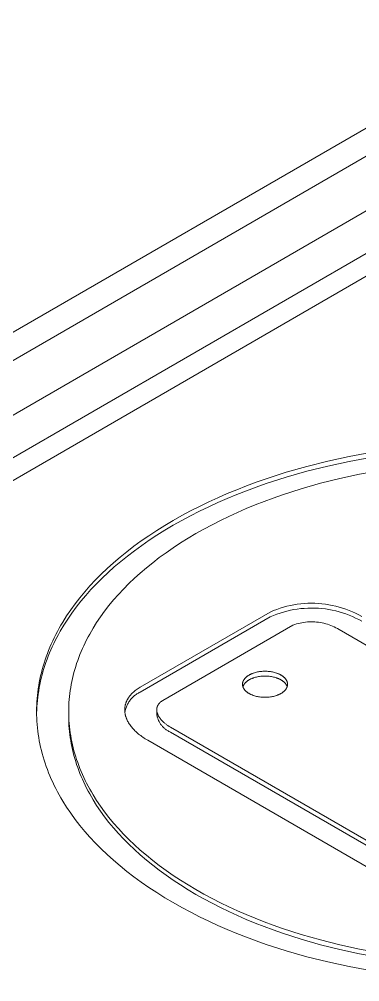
# Model space of a CAD drawing. Header units: inches. Extents: x -8 to 201, y -1 to 136.
# Drawn here: x 189.258 to 189.758, y 51.785 to 53.197 of the extents above; entities that cross this region are included whole.
import ezdxf

# ---------------------------------------------------------------- set-up
doc = ezdxf.new("R2010")
doc.units = ezdxf.units.IN
doc.layers.add('ZANO_R', color=7, linetype='Continuous', lineweight=0)

msp = doc.modelspace()

# ---------------------------------------------------------------- linework, layer by layer
at = {"layer": 'ZANO_R'}
for p, q in [((192.73195, 54.74915), (185.51628, 50.58318)), ((192.88329, 54.71482), (185.47286, 50.4364)), ((185.52682, 50.54772), (192.75739, 54.72229)), ((192.93725, 54.68366), (185.52682, 50.40525)), ((188.20852, 51.91998), (190.3669, 53.16613)), ((189.68065, 52.54114), (189.71141, 52.54884)), ((189.71141, 52.54884), (189.74265, 52.55564)), ((189.71141, 52.54176), (189.74265, 52.54856)), ((189.74265, 52.55564), (189.77433, 52.56152)), ((189.74265, 52.54856), (189.77433, 52.55445)), ((189.65045, 52.53253), (189.68065, 52.54114)), ((189.68065, 52.53406), (189.71141, 52.54176)), ((189.78776, 52.53543), (189.75826, 52.52994)), ((189.60633, 52.51793), (189.62087, 52.52302)), ((189.62087, 52.52302), (189.65045, 52.53253)), ((189.62087, 52.51595), (189.65045, 52.52546)), ((189.65045, 52.52546), (189.68065, 52.53406)), ((189.72916, 52.52361), (189.70052, 52.51644)), ((189.75826, 52.52994), (189.72916, 52.52361)), ((189.56379, 52.50128), (189.57778, 52.50706)), ((189.57778, 52.50706), (189.59196, 52.5126)), ((189.59196, 52.5126), (189.60633, 52.51793)), ((189.59196, 52.50553), (189.60633, 52.51085)), ((189.60633, 52.51085), (189.62087, 52.51595)), ((189.67239, 52.50843), (189.64484, 52.49957)), ((189.70052, 52.51644), (189.67239, 52.50843)), ((189.53642, 52.48905), (189.55, 52.49528)), ((189.55, 52.49528), (189.56379, 52.50128)), ((189.55, 52.4882), (189.56379, 52.4942)), ((189.56379, 52.4942), (189.57778, 52.49998)), ((189.57778, 52.49998), (189.59196, 52.50553)), ((189.63129, 52.49482), (189.61792, 52.48987)), ((189.64484, 52.49957), (189.63129, 52.49482)), ((189.50991, 52.47591), (189.52305, 52.4826)), ((189.52305, 52.4826), (189.53642, 52.48905)), ((189.52305, 52.47552), (189.53642, 52.48197)), ((189.53642, 52.48197), (189.55, 52.4882)), ((189.59168, 52.47932), (189.57884, 52.47373)), ((189.60471, 52.4847), (189.59168, 52.47932)), ((189.61792, 52.48987), (189.60471, 52.4847)), ((189.48432, 52.46187), (189.497, 52.46901)), ((189.497, 52.46901), (189.50991, 52.47591)), ((189.497, 52.46193), (189.50991, 52.46884)), ((189.50991, 52.46884), (189.52305, 52.47552)), ((189.56619, 52.46793), (189.55374, 52.46192)), ((189.57884, 52.47373), (189.56619, 52.46793)), ((189.46, 52.4471), (189.47197, 52.45456)), ((189.47197, 52.45456), (189.48432, 52.46187)), ((189.47216, 52.44759), (189.48432, 52.4548)), ((189.48432, 52.4548), (189.497, 52.46193)), ((189.5415, 52.4557), (189.52947, 52.44926)), ((189.55374, 52.46192), (189.5415, 52.4557)), ((189.43725, 52.4318), (189.44843, 52.43951)), ((189.44843, 52.43951), (189.46, 52.4471)), ((189.44896, 52.43279), (189.46037, 52.44026)), ((189.46037, 52.44026), (189.47216, 52.44759)), ((189.50616, 52.4358), (189.49502, 52.42886)), ((189.51767, 52.44262), (189.50616, 52.4358)), ((189.52947, 52.44926), (189.51767, 52.44262)), ((189.41607, 52.41599), (189.42646, 52.42395)), ((189.42646, 52.42395), (189.43725, 52.4318)), ((189.42729, 52.41749), (189.43794, 52.4252)), ((189.43794, 52.4252), (189.44896, 52.43279)), ((189.48424, 52.42179), (189.47383, 52.41461)), ((189.49502, 52.42886), (189.48424, 52.42179)), ((189.39646, 52.39973), (189.40607, 52.40792)), ((189.40607, 52.40792), (189.41607, 52.41599)), ((189.40714, 52.40173), (189.41703, 52.40967)), ((189.41703, 52.40967), (189.42729, 52.41749)), ((189.46379, 52.40731), (189.45411, 52.39989)), ((189.47383, 52.41461), (189.46379, 52.40731)), ((189.38724, 52.39144), (189.39646, 52.39973)), ((189.38851, 52.38553), (189.39764, 52.39368)), ((189.39764, 52.39368), (189.40714, 52.40173)), ((189.45411, 52.39989), (189.44479, 52.39237)), ((189.36998, 52.37455), (189.37841, 52.38304)), ((189.37841, 52.38304), (189.38724, 52.39144)), ((189.37977, 52.37728), (189.38851, 52.38553)), ((189.43584, 52.38475), (189.42726, 52.37702)), ((189.44479, 52.39237), (189.43584, 52.38475)), ((189.35429, 52.35729), (189.36194, 52.36596)), ((189.36194, 52.36596), (189.36998, 52.37455)), ((189.36342, 52.3605), (189.3714, 52.36894)), ((189.3714, 52.36894), (189.37977, 52.37728)), ((189.41904, 52.3692), (189.41118, 52.36129)), ((189.42726, 52.37702), (189.41904, 52.3692)), ((189.34703, 52.34853), (189.35429, 52.35729)), ((189.34859, 52.34337), (189.35581, 52.35198)), ((189.35581, 52.35198), (189.36342, 52.3605)), ((189.40369, 52.3533), (189.39657, 52.34522)), ((189.41118, 52.36129), (189.40369, 52.3533)), ((189.3337, 52.33077), (189.34017, 52.33969)), ((189.34017, 52.33969), (189.34703, 52.34853)), ((189.34174, 52.33469), (189.34859, 52.34337)), ((189.38981, 52.33706), (189.38342, 52.32883)), ((189.39657, 52.34522), (189.38981, 52.33706)), ((189.6514, 52.33595), (189.65644, 52.33712)), ((189.65644, 52.33712), (189.66152, 52.33811)), ((189.66152, 52.33811), (189.66664, 52.33893)), ((189.66664, 52.33893), (189.67177, 52.33957)), ((189.67177, 52.33957), (189.67693, 52.34003)), ((189.67693, 52.34003), (189.6821, 52.34032)), ((189.6821, 52.34032), (189.68727, 52.34043)), ((189.68727, 52.34043), (189.69245, 52.34035)), ((189.69245, 52.34035), (189.69762, 52.3401)), ((189.69762, 52.3401), (189.70278, 52.33968)), ((189.70278, 52.33968), (189.70792, 52.33907)), ((189.70792, 52.33907), (189.71304, 52.33829)), ((189.71304, 52.33829), (189.71813, 52.33733)), ((189.71813, 52.33733), (189.72318, 52.3362)), ((189.32762, 52.32179), (189.3337, 52.33077)), ((189.3292, 52.3171), (189.33528, 52.32593)), ((189.33528, 52.32593), (189.34174, 52.33469)), ((189.38342, 52.32883), (189.37739, 52.32052)), ((189.43558, 52.21706), (189.62692, 52.32752)), ((189.62695, 52.32754), (189.63172, 52.32956)), ((189.62695, 52.32047), (189.63172, 52.32248)), ((189.63172, 52.32956), (189.63655, 52.33141)), ((189.63172, 52.32248), (189.63655, 52.32433)), ((189.63655, 52.33141), (189.64145, 52.33309)), ((189.63655, 52.32433), (189.64145, 52.32602)), ((189.64145, 52.33309), (189.6464, 52.33461)), ((189.64145, 52.32602), (189.6464, 52.32753)), ((189.6464, 52.33461), (189.6514, 52.33595)), ((189.6464, 52.32753), (189.6514, 52.32887)), ((189.6514, 52.32887), (189.65644, 52.33004)), ((189.65644, 52.33004), (189.66152, 52.33103)), ((189.66152, 52.33103), (189.66664, 52.33185)), ((189.66664, 52.33185), (189.67177, 52.33249)), ((189.67177, 52.33249), (189.67693, 52.33295)), ((189.67693, 52.33295), (189.6821, 52.33324)), ((189.6821, 52.33324), (189.68727, 52.33335)), ((189.68727, 52.33335), (189.69245, 52.33328)), ((189.69245, 52.33328), (189.69762, 52.33303)), ((189.69762, 52.33303), (189.70278, 52.3326)), ((189.70278, 52.3326), (189.70792, 52.332)), ((189.70792, 52.332), (189.71304, 52.33121)), ((189.71304, 52.33121), (189.71813, 52.33026)), ((189.71813, 52.33026), (189.72318, 52.32912)), ((189.72318, 52.3362), (189.72819, 52.33489)), ((189.72318, 52.32912), (189.72819, 52.32782)), ((189.72819, 52.33489), (189.73315, 52.33342)), ((189.72819, 52.32782), (189.73315, 52.32634)), ((189.73315, 52.33342), (189.73806, 52.33177)), ((189.73315, 52.32634), (189.73806, 52.32469)), ((189.73806, 52.33177), (189.7429, 52.32995)), ((189.73806, 52.32469), (189.7429, 52.32287)), ((189.7429, 52.32995), (189.74769, 52.32797)), ((189.7429, 52.32287), (189.74769, 52.32089)), ((189.74769, 52.32797), (189.7524, 52.32582)), ((189.7524, 52.32582), (189.75703, 52.32351)), ((189.75703, 52.32351), (189.76158, 52.32105)), ((189.31664, 52.30362), (189.31923, 52.30818)), ((189.31817, 52.29925), (189.32349, 52.30821)), ((189.31923, 52.30818), (189.32193, 52.31273)), ((189.32193, 52.31273), (189.32762, 52.32179)), ((189.32349, 52.30821), (189.3292, 52.3171)), ((189.37173, 52.31215), (189.36643, 52.30372)), ((189.37739, 52.32052), (189.37173, 52.31215)), ((189.43558, 52.20998), (189.62695, 52.32047)), ((189.6603, 52.30829), (189.46893, 52.1978)), ((189.66286, 52.30918), (189.6603, 52.30829)), ((189.66545, 52.30999), (189.66286, 52.30918)), ((189.66807, 52.3107), (189.66545, 52.30999)), ((189.67072, 52.31133), (189.66807, 52.3107)), ((189.67338, 52.31186), (189.67072, 52.31133)), ((189.67606, 52.3123), (189.67338, 52.31186)), ((189.67875, 52.31265), (189.67606, 52.3123)), ((189.68145, 52.31291), (189.67875, 52.31265)), ((189.68416, 52.31307), (189.68145, 52.31291)), ((189.68687, 52.31314), (189.68416, 52.31307)), ((189.68959, 52.31311), (189.68687, 52.31314)), ((189.6923, 52.313), (189.68959, 52.31311)), ((189.69501, 52.31278), (189.6923, 52.313)), ((189.6977, 52.31248), (189.69501, 52.31278)), ((189.70039, 52.31208), (189.6977, 52.31248)), ((189.70306, 52.31159), (189.70039, 52.31208)), ((189.70571, 52.31101), (189.70306, 52.31159)), ((189.70834, 52.31034), (189.70571, 52.31101)), ((189.71095, 52.30957), (189.70834, 52.31034)), ((189.71352, 52.30872), (189.71095, 52.30957)), ((189.71607, 52.30778), (189.71352, 52.30872)), ((189.74769, 52.32089), (189.7524, 52.31874)), ((189.7524, 52.31874), (189.75703, 52.31644)), ((189.75703, 52.31644), (189.76158, 52.31397)), ((189.30943, 52.28984), (189.31173, 52.29445)), ((189.31173, 52.29445), (189.31414, 52.29904)), ((189.31322, 52.29024), (189.31565, 52.29475)), ((189.31414, 52.29904), (189.31664, 52.30362)), ((189.31565, 52.29475), (189.31817, 52.29925)), ((189.3615, 52.29523), (189.35917, 52.29097)), ((189.36392, 52.29949), (189.3615, 52.29523)), ((189.36643, 52.30372), (189.36392, 52.29949)), ((189.71858, 52.30675), (189.71607, 52.30778)), ((189.72106, 52.30564), (189.71858, 52.30675)), ((189.7235, 52.30444), (189.72106, 52.30564)), ((189.72589, 52.30316), (189.7235, 52.30444)), ((189.72824, 52.3018), (189.72589, 52.30316)), ((190.17829, 52.04196), (189.72824, 52.3018)), ((189.3031, 52.27595), (189.30511, 52.28059)), ((189.30511, 52.28059), (189.30722, 52.28522)), ((189.30652, 52.27663), (189.30866, 52.28118)), ((189.30722, 52.28522), (189.30943, 52.28984)), ((189.30866, 52.28118), (189.31089, 52.28572)), ((189.31089, 52.28572), (189.31322, 52.29024)), ((189.35479, 52.2824), (189.35274, 52.2781)), ((189.35694, 52.28669), (189.35479, 52.2824)), ((189.35917, 52.29097), (189.35694, 52.28669)), ((189.29766, 52.26195), (189.29938, 52.26663)), ((189.29938, 52.26663), (189.30119, 52.27129)), ((189.30067, 52.2629), (189.30253, 52.26749)), ((189.30119, 52.27129), (189.3031, 52.27595)), ((189.30253, 52.26749), (189.30448, 52.27206)), ((189.30448, 52.27206), (189.30652, 52.27663)), ((189.3489, 52.26946), (189.34712, 52.26513)), ((189.35077, 52.27379), (189.3489, 52.26946)), ((189.35274, 52.2781), (189.35077, 52.27379)), ((189.2931, 52.24787), (189.29452, 52.25258)), ((189.29452, 52.25258), (189.29604, 52.25727)), ((189.29568, 52.24909), (189.29725, 52.25371)), ((189.29604, 52.25727), (189.29766, 52.26195)), ((189.29725, 52.25371), (189.29891, 52.25831)), ((189.29891, 52.25831), (189.30067, 52.2629)), ((189.34232, 52.25207), (189.34091, 52.2477)), ((189.34383, 52.25643), (189.34232, 52.25207)), ((189.34543, 52.26078), (189.34383, 52.25643)), ((189.34712, 52.26513), (189.34543, 52.26078)), ((189.28943, 52.23373), (189.29055, 52.23845)), ((189.29055, 52.23845), (189.29178, 52.24317)), ((189.29154, 52.2352), (189.29283, 52.23984)), ((189.29178, 52.24317), (189.2931, 52.24787)), ((189.29283, 52.23984), (189.2942, 52.24447)), ((189.2942, 52.24447), (189.29568, 52.24909)), ((189.33835, 52.23893), (189.33721, 52.23454)), ((189.33959, 52.24332), (189.33835, 52.23893)), ((189.34091, 52.2477), (189.33959, 52.24332)), ((189.601, 52.2375), (189.60169, 52.23776)), ((189.60169, 52.23776), (189.60239, 52.23801)), ((189.60239, 52.23801), (189.60382, 52.23847)), ((189.60382, 52.23847), (189.60527, 52.23888)), ((189.60527, 52.23888), (189.60675, 52.23925)), ((189.60675, 52.23925), (189.60826, 52.23958)), ((189.60826, 52.23958), (189.60978, 52.23986)), ((189.60978, 52.23986), (189.61133, 52.2401)), ((189.61133, 52.2401), (189.61289, 52.2403)), ((189.61289, 52.2403), (189.61446, 52.24045)), ((189.61446, 52.24045), (189.61604, 52.24056)), ((189.61604, 52.24056), (189.61762, 52.24063)), ((189.61762, 52.24063), (189.61921, 52.24065)), ((189.61921, 52.24065), (189.6208, 52.24063)), ((189.6208, 52.24063), (189.62238, 52.24056)), ((189.62238, 52.24056), (189.62396, 52.24045)), ((189.62396, 52.24045), (189.62553, 52.2403)), ((189.62553, 52.2403), (189.62709, 52.2401)), ((189.62709, 52.2401), (189.62863, 52.23986)), ((189.62863, 52.23986), (189.63016, 52.23958)), ((189.63016, 52.23958), (189.63166, 52.23925)), ((189.63166, 52.23925), (189.63315, 52.23888)), ((189.63315, 52.23888), (189.6346, 52.23846)), ((189.6346, 52.23846), (189.63603, 52.238)), ((189.63603, 52.238), (189.63673, 52.23775)), ((189.63673, 52.23775), (189.63742, 52.2375)), ((189.28663, 52.21952), (189.28746, 52.22426)), ((189.28746, 52.22426), (189.2884, 52.229)), ((189.28826, 52.22125), (189.28926, 52.22591)), ((189.2884, 52.229), (189.28943, 52.23373)), ((189.28926, 52.22591), (189.29035, 52.23056)), ((189.29035, 52.23056), (189.29154, 52.2352)), ((189.3352, 52.22574), (189.33433, 52.22133)), ((189.33616, 52.23014), (189.3352, 52.22574)), ((189.33721, 52.23454), (189.33616, 52.23014)), ((189.58624, 52.22336), (189.58628, 52.22359)), ((189.58628, 52.22359), (189.58633, 52.22382)), ((189.58633, 52.22382), (189.58638, 52.22405)), ((189.58638, 52.22405), (189.58643, 52.22427)), ((189.58643, 52.22427), (189.58649, 52.2245)), ((189.58649, 52.2245), (189.58655, 52.22473)), ((189.58655, 52.22473), (189.58662, 52.22495)), ((189.58662, 52.22495), (189.5867, 52.22518)), ((189.5867, 52.22518), (189.58678, 52.22541)), ((189.58678, 52.22541), (189.58686, 52.22563)), ((189.58686, 52.22563), (189.58695, 52.22586)), ((189.58695, 52.22586), (189.58704, 52.22608)), ((189.58704, 52.22608), (189.58714, 52.2263)), ((189.58714, 52.2263), (189.58724, 52.22653)), ((189.58724, 52.22653), (189.58734, 52.22675)), ((189.58734, 52.22675), (189.58746, 52.22697)), ((189.58746, 52.22697), (189.58757, 52.22719)), ((189.58757, 52.22719), (189.58769, 52.22742)), ((189.58769, 52.22742), (189.58782, 52.22764)), ((189.58782, 52.22764), (189.58795, 52.22785)), ((189.58795, 52.22785), (189.58822, 52.22829)), ((189.58822, 52.22829), (189.58852, 52.22872)), ((189.58852, 52.22872), (189.58883, 52.22915)), ((189.58883, 52.22915), (189.58916, 52.22958)), ((189.58916, 52.22958), (189.58951, 52.23)), ((189.58951, 52.23), (189.58988, 52.23042)), ((189.58984, 52.22329), (189.59013, 52.22361)), ((189.58988, 52.23042), (189.59027, 52.23084)), ((189.59013, 52.22361), (189.59043, 52.22392)), ((189.59027, 52.23084), (189.59068, 52.23125)), ((189.59043, 52.22392), (189.59074, 52.22423)), ((189.59068, 52.23125), (189.59111, 52.23165)), ((189.59074, 52.22423), (189.59107, 52.22454)), ((189.59107, 52.22454), (189.5914, 52.22484)), ((189.59111, 52.23165), (189.59155, 52.23205)), ((189.5914, 52.22484), (189.59175, 52.22514)), ((189.59155, 52.23205), (189.59202, 52.23245)), ((189.59175, 52.22514), (189.5921, 52.22544)), ((189.59202, 52.23245), (189.5925, 52.23284)), ((189.5921, 52.22544), (189.59247, 52.22574)), ((189.59247, 52.22574), (189.59285, 52.22603)), ((189.5925, 52.23284), (189.59301, 52.23322)), ((189.59285, 52.22603), (189.59324, 52.22632)), ((189.59301, 52.23322), (189.59353, 52.2336)), ((189.59324, 52.22632), (189.59364, 52.2266)), ((189.59353, 52.2336), (189.59407, 52.23397)), ((189.59364, 52.2266), (189.59405, 52.22689)), ((189.59405, 52.22689), (189.59447, 52.22716)), ((189.59407, 52.23397), (189.59463, 52.23434)), ((189.59447, 52.22716), (189.59491, 52.22744)), ((189.59463, 52.23434), (189.59521, 52.2347)), ((189.59491, 52.22744), (189.5958, 52.22798)), ((189.59521, 52.2347), (189.5958, 52.23506)), ((189.5958, 52.23506), (189.59642, 52.2354)), ((189.5958, 52.22798), (189.59642, 52.22832)), ((189.59642, 52.2354), (189.59704, 52.23573)), ((189.59642, 52.22832), (189.59704, 52.22866)), ((189.59704, 52.23573), (189.59767, 52.23606)), ((189.59704, 52.22866), (189.59767, 52.22898)), ((189.59767, 52.23606), (189.59832, 52.23637)), ((189.59767, 52.22898), (189.59832, 52.22929)), ((189.59832, 52.23637), (189.59897, 52.23667)), ((189.59832, 52.22929), (189.59897, 52.22959)), ((189.59897, 52.23667), (189.59964, 52.23696)), ((189.59897, 52.22959), (189.59964, 52.22988)), ((189.59964, 52.23696), (189.60031, 52.23724)), ((189.59964, 52.22988), (189.60031, 52.23016)), ((189.60031, 52.23724), (189.601, 52.2375)), ((189.60031, 52.23016), (189.601, 52.23043)), ((189.601, 52.23043), (189.60169, 52.23068)), ((189.60169, 52.23068), (189.60239, 52.23093)), ((189.60239, 52.23093), (189.60382, 52.23139)), ((189.60382, 52.23139), (189.60527, 52.2318)), ((189.60527, 52.2318), (189.60675, 52.23218)), ((189.60675, 52.23218), (189.60826, 52.2325)), ((189.60826, 52.2325), (189.60978, 52.23279)), ((189.60978, 52.23279), (189.61133, 52.23303)), ((189.61133, 52.23303), (189.61289, 52.23322)), ((189.61289, 52.23322), (189.61446, 52.23338)), ((189.61446, 52.23338), (189.61604, 52.23349)), ((189.61604, 52.23349), (189.61762, 52.23355)), ((189.61762, 52.23355), (189.61921, 52.23357)), ((189.61921, 52.23357), (189.6208, 52.23355)), ((189.6208, 52.23355), (189.62238, 52.23348)), ((189.62238, 52.23348), (189.62396, 52.23337)), ((189.62396, 52.23337), (189.62553, 52.23322)), ((189.62553, 52.23322), (189.62709, 52.23302)), ((189.62709, 52.23302), (189.62863, 52.23278)), ((189.62863, 52.23278), (189.63016, 52.2325)), ((189.63016, 52.2325), (189.63166, 52.23217)), ((189.63166, 52.23217), (189.63315, 52.2318)), ((189.63315, 52.2318), (189.6346, 52.23138)), ((189.6346, 52.23138), (189.63603, 52.23092)), ((189.63603, 52.23092), (189.63673, 52.23068)), ((189.63673, 52.23068), (189.63742, 52.23042)), ((189.63742, 52.2375), (189.63811, 52.23723)), ((189.63742, 52.23042), (189.63811, 52.23015)), ((189.63811, 52.23723), (189.63878, 52.23695)), ((189.63811, 52.23015), (189.63878, 52.22987)), ((189.63878, 52.23695), (189.63945, 52.23666)), ((189.63878, 52.22987), (189.63945, 52.22958)), ((189.63945, 52.23666), (189.6401, 52.23636)), ((189.63945, 52.22958), (189.6401, 52.22928)), ((189.6401, 52.23636), (189.64075, 52.23605)), ((189.6401, 52.22928), (189.64075, 52.22897)), ((189.64075, 52.23605), (189.64138, 52.23573)), ((189.64075, 52.22897), (189.64138, 52.22865)), ((189.64138, 52.23573), (189.64201, 52.23539)), ((189.64138, 52.22865), (189.64201, 52.22831)), ((189.64201, 52.23539), (189.64262, 52.23505)), ((189.64201, 52.22831), (189.64262, 52.22797)), ((189.64262, 52.23505), (189.64321, 52.23469)), ((189.64262, 52.22797), (189.64352, 52.22743)), ((189.64321, 52.23469), (189.64379, 52.23433)), ((189.64352, 52.22743), (189.64395, 52.22716)), ((189.64379, 52.23433), (189.64435, 52.23397)), ((189.64395, 52.22716), (189.64437, 52.22688)), ((189.64435, 52.23397), (189.64489, 52.23359)), ((189.64437, 52.22688), (189.64478, 52.2266)), ((189.64478, 52.2266), (189.64518, 52.22631)), ((189.64489, 52.23359), (189.64541, 52.23322)), ((189.64518, 52.22631), (189.64557, 52.22602)), ((189.64541, 52.23322), (189.64592, 52.23283)), ((189.64557, 52.22602), (189.64595, 52.22573)), ((189.64592, 52.23283), (189.6464, 52.23244)), ((189.64595, 52.22573), (189.64631, 52.22543)), ((189.64631, 52.22543), (189.64667, 52.22514)), ((189.6464, 52.23244), (189.64686, 52.23205)), ((189.64667, 52.22514), (189.64702, 52.22484)), ((189.64686, 52.23205), (189.64731, 52.23165)), ((189.64702, 52.22484), (189.64735, 52.22453)), ((189.64731, 52.23165), (189.64774, 52.23124)), ((189.64735, 52.22453), (189.64767, 52.22422)), ((189.64767, 52.22422), (189.64799, 52.22391)), ((189.64774, 52.23124), (189.64814, 52.23083)), ((189.64799, 52.22391), (189.64829, 52.2236)), ((189.64814, 52.23083), (189.64853, 52.23042)), ((189.64829, 52.2236), (189.64858, 52.22329)), ((189.64853, 52.23042), (189.6489, 52.23)), ((189.6489, 52.23), (189.64925, 52.22958)), ((189.64925, 52.22958), (189.64958, 52.22915)), ((189.64958, 52.22915), (189.6499, 52.22872)), ((189.6499, 52.22872), (189.65019, 52.22829)), ((189.65019, 52.22829), (189.65047, 52.22785)), ((189.65047, 52.22785), (189.6506, 52.22763)), ((189.6506, 52.22763), (189.65072, 52.22741)), ((189.65072, 52.22741), (189.65084, 52.22719)), ((189.65084, 52.22719), (189.65096, 52.22697)), ((189.65096, 52.22697), (189.65107, 52.22675)), ((189.65107, 52.22675), (189.65118, 52.22653)), ((189.65118, 52.22653), (189.65128, 52.2263)), ((189.65128, 52.2263), (189.65138, 52.22608)), ((189.65138, 52.22608), (189.65147, 52.22586)), ((189.65147, 52.22586), (189.65156, 52.22563)), ((189.65156, 52.22563), (189.65164, 52.22541)), ((189.65164, 52.22541), (189.65172, 52.22518)), ((189.65172, 52.22518), (189.65179, 52.22495)), ((189.65179, 52.22495), (189.65186, 52.22473)), ((189.65186, 52.22473), (189.65192, 52.2245)), ((189.65192, 52.2245), (189.65198, 52.22427)), ((189.65198, 52.22427), (189.65204, 52.22405)), ((189.65204, 52.22405), (189.65209, 52.22382)), ((189.65209, 52.22382), (189.65213, 52.22359)), ((189.65213, 52.22359), (189.65217, 52.22336)), ((189.28472, 52.20528), (189.28526, 52.21003)), ((189.28526, 52.21003), (189.2859, 52.21478)), ((189.28583, 52.20726), (189.28655, 52.21193)), ((189.2859, 52.21478), (189.28663, 52.21952)), ((189.28655, 52.21193), (189.28735, 52.21659)), ((189.28735, 52.21659), (189.28826, 52.22125)), ((189.33287, 52.21249), (189.33228, 52.20807)), ((189.33356, 52.21691), (189.33287, 52.21249)), ((189.33433, 52.22133), (189.33356, 52.21691)), ((189.42465, 52.20903), (189.42582, 52.2101)), ((189.42582, 52.2101), (189.42704, 52.21115)), ((189.42704, 52.21115), (189.42832, 52.21219)), ((189.42832, 52.21219), (189.42966, 52.2132)), ((189.42966, 52.2132), (189.43106, 52.2142)), ((189.43106, 52.2142), (189.43251, 52.21517)), ((189.43251, 52.21517), (189.43402, 52.21613)), ((189.43315, 52.20872), (189.43436, 52.20937)), ((189.43402, 52.21613), (189.43558, 52.21706)), ((189.43436, 52.20937), (189.43558, 52.20998)), ((189.58609, 52.22176), (189.5861, 52.22199)), ((189.58609, 52.22153), (189.58609, 52.22176)), ((189.58609, 52.2213), (189.58609, 52.22153)), ((189.5861, 52.22107), (189.58609, 52.2213)), ((189.5861, 52.22199), (189.58611, 52.22222)), ((189.58611, 52.22084), (189.5861, 52.22107)), ((189.58611, 52.22222), (189.58613, 52.22245)), ((189.58613, 52.22061), (189.58611, 52.22084)), ((189.58613, 52.22245), (189.58615, 52.22267)), ((189.58615, 52.22038), (189.58613, 52.22061)), ((189.58615, 52.22267), (189.58618, 52.2229)), ((189.58617, 52.22015), (189.58615, 52.22038)), ((189.58621, 52.21992), (189.58617, 52.22015)), ((189.58618, 52.2229), (189.58621, 52.22313)), ((189.58621, 52.22313), (189.58624, 52.22336)), ((189.58624, 52.2197), (189.58621, 52.21992)), ((189.58628, 52.21947), (189.58624, 52.2197)), ((189.58633, 52.21924), (189.58628, 52.21947)), ((189.58638, 52.21901), (189.58633, 52.21924)), ((189.58643, 52.21878), (189.58638, 52.21901)), ((189.58649, 52.21856), (189.58643, 52.21878)), ((189.58655, 52.21833), (189.58649, 52.21856)), ((189.58662, 52.2181), (189.58655, 52.21833)), ((189.5867, 52.21788), (189.58662, 52.2181)), ((189.58666, 52.21799), (189.58678, 52.21833)), ((189.58677, 52.21765), (189.5867, 52.21788)), ((189.58686, 52.21743), (189.58677, 52.21765)), ((189.58678, 52.21833), (189.5869, 52.21867)), ((189.58694, 52.2172), (189.58686, 52.21743)), ((189.5869, 52.21867), (189.58704, 52.21901)), ((189.58704, 52.21698), (189.58694, 52.2172)), ((189.58704, 52.21901), (189.58719, 52.21935)), ((189.58713, 52.21675), (189.58704, 52.21698)), ((189.58724, 52.21653), (189.58713, 52.21675)), ((189.58719, 52.21935), (189.58735, 52.21969)), ((189.58734, 52.21631), (189.58724, 52.21653)), ((189.58745, 52.21609), (189.58734, 52.21631)), ((189.58735, 52.21969), (189.58752, 52.22003)), ((189.58757, 52.21586), (189.58745, 52.21609)), ((189.58752, 52.22003), (189.58771, 52.22036)), ((189.58769, 52.21564), (189.58757, 52.21586)), ((189.58782, 52.21542), (189.58769, 52.21564)), ((189.58771, 52.22036), (189.5879, 52.22069)), ((189.58795, 52.2152), (189.58782, 52.21542)), ((189.5879, 52.22069), (189.5881, 52.22103)), ((189.58822, 52.21477), (189.58795, 52.2152)), ((189.5881, 52.22103), (189.58832, 52.22136)), ((189.58851, 52.21434), (189.58822, 52.21477)), ((189.58832, 52.22136), (189.58854, 52.22168)), ((189.58883, 52.21391), (189.58851, 52.21434)), ((189.58854, 52.22168), (189.58878, 52.22201)), ((189.58878, 52.22201), (189.58903, 52.22233)), ((189.58916, 52.21348), (189.58883, 52.21391)), ((189.58903, 52.22233), (189.58929, 52.22266)), ((189.58951, 52.21306), (189.58916, 52.21348)), ((189.58929, 52.22266), (189.58956, 52.22297)), ((189.58988, 52.21264), (189.58951, 52.21306)), ((189.58956, 52.22297), (189.58984, 52.22329)), ((189.59027, 52.21222), (189.58988, 52.21264)), ((189.59067, 52.21182), (189.59027, 52.21222)), ((189.5911, 52.21141), (189.59067, 52.21182)), ((189.59155, 52.21101), (189.5911, 52.21141)), ((189.59201, 52.21062), (189.59155, 52.21101)), ((189.59249, 52.21023), (189.59201, 52.21062)), ((189.593, 52.20984), (189.59249, 52.21023)), ((189.59352, 52.20946), (189.593, 52.20984)), ((189.59406, 52.20909), (189.59352, 52.20946)), ((189.6449, 52.20947), (189.64436, 52.2091)), ((189.64543, 52.20985), (189.6449, 52.20947)), ((189.64593, 52.21023), (189.64543, 52.20985)), ((189.64641, 52.21062), (189.64593, 52.21023)), ((189.64687, 52.21102), (189.64641, 52.21062)), ((189.64732, 52.21142), (189.64687, 52.21102)), ((189.64774, 52.21182), (189.64732, 52.21142)), ((189.64815, 52.21223), (189.64774, 52.21182)), ((189.64854, 52.21264), (189.64815, 52.21223)), ((189.64891, 52.21306), (189.64854, 52.21264)), ((189.64858, 52.22329), (189.64886, 52.22297)), ((189.64886, 52.22297), (189.64913, 52.22265)), ((189.64926, 52.21348), (189.64891, 52.21306)), ((189.64913, 52.22265), (189.64939, 52.22233)), ((189.64959, 52.21391), (189.64926, 52.21348)), ((189.64939, 52.22233), (189.64963, 52.22201)), ((189.6499, 52.21434), (189.64959, 52.21391)), ((189.64963, 52.22201), (189.64987, 52.22168)), ((189.64987, 52.22168), (189.6501, 52.22135)), ((189.6502, 52.21477), (189.6499, 52.21434)), ((189.6501, 52.22135), (189.65031, 52.22102)), ((189.65047, 52.21521), (189.6502, 52.21477)), ((189.65031, 52.22102), (189.65052, 52.22069)), ((189.6506, 52.21543), (189.65047, 52.21521)), ((189.65052, 52.22069), (189.65071, 52.22036)), ((189.65073, 52.21565), (189.6506, 52.21543)), ((189.65071, 52.22036), (189.65089, 52.22002)), ((189.65085, 52.21587), (189.65073, 52.21565)), ((189.65096, 52.21609), (189.65085, 52.21587)), ((189.65089, 52.22002), (189.65106, 52.21969)), ((189.65107, 52.21631), (189.65096, 52.21609)), ((189.65106, 52.21969), (189.65122, 52.21935)), ((189.65118, 52.21653), (189.65107, 52.21631)), ((189.65128, 52.21676), (189.65118, 52.21653)), ((189.65122, 52.21935), (189.65137, 52.21901)), ((189.65138, 52.21698), (189.65128, 52.21676)), ((189.65137, 52.21901), (189.65151, 52.21867)), ((189.65147, 52.21721), (189.65138, 52.21698)), ((189.65156, 52.21743), (189.65147, 52.21721)), ((189.65151, 52.21867), (189.65164, 52.21833)), ((189.65164, 52.21766), (189.65156, 52.21743)), ((189.65164, 52.21833), (189.65175, 52.21799)), ((189.65172, 52.21788), (189.65164, 52.21766)), ((189.65179, 52.21811), (189.65172, 52.21788)), ((189.65186, 52.21833), (189.65179, 52.21811)), ((189.65193, 52.21856), (189.65186, 52.21833)), ((189.65198, 52.21879), (189.65193, 52.21856)), ((189.65204, 52.21901), (189.65198, 52.21879)), ((189.65209, 52.21924), (189.65204, 52.21901)), ((189.65213, 52.21947), (189.65209, 52.21924)), ((189.65217, 52.2197), (189.65213, 52.21947)), ((189.65217, 52.22336), (189.65221, 52.22313)), ((189.65221, 52.21993), (189.65217, 52.2197)), ((189.65221, 52.22313), (189.65224, 52.2229)), ((189.65224, 52.22016), (189.65221, 52.21993)), ((189.65224, 52.2229), (189.65226, 52.22268)), ((189.65227, 52.22038), (189.65224, 52.22016)), ((189.65226, 52.22268), (189.65229, 52.22245)), ((189.65229, 52.22061), (189.65227, 52.22038)), ((189.65229, 52.22245), (189.6523, 52.22222)), ((189.6523, 52.22084), (189.65229, 52.22061)), ((189.6523, 52.22222), (189.65231, 52.22199)), ((189.65232, 52.22107), (189.6523, 52.22084)), ((189.65231, 52.22199), (189.65232, 52.22176)), ((189.65232, 52.22176), (189.65232, 52.22153)), ((189.65232, 52.22153), (189.65232, 52.2213)), ((189.65232, 52.2213), (189.65232, 52.22107)), ((189.28369, 52.19101), (189.28394, 52.19577)), ((189.28394, 52.19577), (189.28428, 52.20053)), ((189.28426, 52.19323), (189.28469, 52.19791)), ((189.28428, 52.20053), (189.28472, 52.20528)), ((189.28469, 52.19791), (189.28521, 52.20258)), ((189.28521, 52.20258), (189.28583, 52.20726)), ((189.33137, 52.19922), (189.33105, 52.19479)), ((189.33178, 52.20365), (189.33137, 52.19922)), ((189.33228, 52.20807), (189.33178, 52.20365)), ((189.41502, 52.195), (189.41526, 52.19562)), ((189.41526, 52.19562), (189.41551, 52.19624)), ((189.41551, 52.19624), (189.41578, 52.19686)), ((189.41578, 52.19686), (189.41606, 52.19747)), ((189.41606, 52.19747), (189.41636, 52.19808)), ((189.41636, 52.19808), (189.41667, 52.19869)), ((189.41667, 52.19869), (189.41699, 52.19929)), ((189.41699, 52.19929), (189.41733, 52.19989)), ((189.41733, 52.19989), (189.41768, 52.20049)), ((189.41768, 52.20049), (189.41805, 52.20108)), ((189.41805, 52.20108), (189.41843, 52.20167)), ((189.41843, 52.20167), (189.41883, 52.20226)), ((189.41853, 52.19459), (189.41926, 52.19575)), ((189.41883, 52.20226), (189.41923, 52.20285)), ((189.41923, 52.20285), (189.41966, 52.20343)), ((189.41926, 52.19575), (189.42003, 52.19688)), ((189.41966, 52.20343), (189.42009, 52.20401)), ((189.42003, 52.19688), (189.42084, 52.19799)), ((189.42009, 52.20401), (189.42054, 52.20458)), ((189.42054, 52.20458), (189.42101, 52.20515)), ((189.42084, 52.19799), (189.42169, 52.19906)), ((189.42101, 52.20515), (189.42148, 52.20572)), ((189.42148, 52.20572), (189.42198, 52.20628)), ((189.42169, 52.19906), (189.42257, 52.20011)), ((189.42198, 52.20628), (189.42248, 52.20684)), ((189.42248, 52.20684), (189.42354, 52.20794)), ((189.42257, 52.20011), (189.42349, 52.20113)), ((189.42349, 52.20113), (189.42445, 52.20211)), ((189.42354, 52.20794), (189.42465, 52.20903)), ((189.42445, 52.20211), (189.42543, 52.20306)), ((189.42543, 52.20306), (189.42645, 52.20398)), ((189.42645, 52.20398), (189.4275, 52.20486)), ((189.4275, 52.20486), (189.42857, 52.20571)), ((189.42857, 52.20571), (189.42968, 52.20652)), ((189.42968, 52.20652), (189.43081, 52.20729)), ((189.43081, 52.20729), (189.43197, 52.20802)), ((189.43197, 52.20802), (189.43315, 52.20872)), ((189.46542, 52.19532), (189.46515, 52.19508)), ((189.4657, 52.19556), (189.46542, 52.19532)), ((189.46599, 52.1958), (189.4657, 52.19556)), ((189.46629, 52.19604), (189.46599, 52.1958)), ((189.46659, 52.19627), (189.46629, 52.19604)), ((189.46691, 52.1965), (189.46659, 52.19627)), ((189.46755, 52.19695), (189.46691, 52.1965)), ((189.46823, 52.19738), (189.46755, 52.19695)), ((189.46893, 52.1978), (189.46823, 52.19738)), ((189.59462, 52.20872), (189.59406, 52.20909)), ((189.59519, 52.20836), (189.59462, 52.20872)), ((189.59579, 52.20801), (189.59519, 52.20836)), ((189.5964, 52.20767), (189.59579, 52.20801)), ((189.59703, 52.20733), (189.5964, 52.20767)), ((189.59766, 52.20701), (189.59703, 52.20733)), ((189.59831, 52.2067), (189.59766, 52.20701)), ((189.59896, 52.2064), (189.59831, 52.2067)), ((189.59963, 52.20611), (189.59896, 52.2064)), ((189.6003, 52.20583), (189.59963, 52.20611)), ((189.60099, 52.20556), (189.6003, 52.20583)), ((189.60168, 52.2053), (189.60099, 52.20556)), ((189.60238, 52.20506), (189.60168, 52.2053)), ((189.60381, 52.2046), (189.60238, 52.20506)), ((189.60526, 52.20418), (189.60381, 52.2046)), ((189.60675, 52.20381), (189.60526, 52.20418)), ((189.60825, 52.20348), (189.60675, 52.20381)), ((189.60978, 52.2032), (189.60825, 52.20348)), ((189.61132, 52.20296), (189.60978, 52.2032)), ((189.61288, 52.20276), (189.61132, 52.20296)), ((189.61445, 52.20261), (189.61288, 52.20276)), ((189.61603, 52.2025), (189.61445, 52.20261)), ((189.61762, 52.20243), (189.61603, 52.2025)), ((189.61921, 52.20241), (189.61762, 52.20243)), ((189.62079, 52.20243), (189.61921, 52.20241)), ((189.62238, 52.2025), (189.62079, 52.20243)), ((189.62396, 52.20261), (189.62238, 52.2025)), ((189.62553, 52.20276), (189.62396, 52.20261)), ((189.62709, 52.20296), (189.62553, 52.20276)), ((189.62863, 52.2032), (189.62709, 52.20296)), ((189.63016, 52.20348), (189.62863, 52.2032)), ((189.63167, 52.20381), (189.63016, 52.20348)), ((189.63315, 52.20418), (189.63167, 52.20381)), ((189.63461, 52.2046), (189.63315, 52.20418)), ((189.63604, 52.20506), (189.63461, 52.2046)), ((189.63674, 52.20531), (189.63604, 52.20506)), ((189.63743, 52.20557), (189.63674, 52.20531)), ((189.63812, 52.20583), (189.63743, 52.20557)), ((189.63879, 52.20611), (189.63812, 52.20583)), ((189.63946, 52.2064), (189.63879, 52.20611)), ((189.64011, 52.2067), (189.63946, 52.2064)), ((189.64076, 52.20702), (189.64011, 52.2067)), ((189.6414, 52.20734), (189.64076, 52.20702)), ((189.64202, 52.20767), (189.6414, 52.20734)), ((189.64263, 52.20802), (189.64202, 52.20767)), ((189.64323, 52.20837), (189.64263, 52.20802)), ((189.64381, 52.20873), (189.64323, 52.20837)), ((189.64436, 52.2091), (189.64381, 52.20873)), ((189.28349, 52.18149), (189.28354, 52.18625)), ((189.28354, 52.17673), (189.28349, 52.18149)), ((189.28354, 52.18625), (189.28369, 52.19101)), ((189.28354, 52.17918), (189.28369, 52.18386)), ((189.28369, 52.18386), (189.28393, 52.18854)), ((189.28393, 52.18854), (189.28426, 52.19323)), ((189.33068, 52.18593), (189.33064, 52.18149)), ((189.33064, 52.18149), (189.33068, 52.17706)), ((189.33082, 52.19036), (189.33068, 52.18593)), ((189.33105, 52.19479), (189.33082, 52.19036)), ((189.41303, 52.18413), (189.41304, 52.18478)), ((189.41304, 52.18348), (189.41303, 52.18413)), ((189.41304, 52.18478), (189.41306, 52.18544)), ((189.41306, 52.18282), (189.41304, 52.18348)), ((189.41306, 52.18544), (189.41309, 52.18609)), ((189.41309, 52.18217), (189.41306, 52.18282)), ((189.41309, 52.18609), (189.41314, 52.18673)), ((189.41314, 52.18151), (189.41309, 52.18217)), ((189.41314, 52.18673), (189.4132, 52.18738)), ((189.4132, 52.18085), (189.41314, 52.18151)), ((189.4132, 52.18738), (189.41328, 52.18803)), ((189.41323, 52.18058), (189.41349, 52.18192)), ((189.41328, 52.18803), (189.41337, 52.18867)), ((189.41337, 52.18867), (189.41347, 52.18931)), ((189.41347, 52.18931), (189.41359, 52.18995)), ((189.41349, 52.18192), (189.4138, 52.18326)), ((189.41359, 52.18995), (189.41372, 52.19059)), ((189.41372, 52.19059), (189.41386, 52.19123)), ((189.4138, 52.18326), (189.41415, 52.18458)), ((189.41386, 52.19123), (189.41402, 52.19186)), ((189.41402, 52.19186), (189.41419, 52.1925)), ((189.41415, 52.18458), (189.41455, 52.18589)), ((189.41419, 52.1925), (189.41438, 52.19313)), ((189.41438, 52.19313), (189.41458, 52.19375)), ((189.41455, 52.18589), (189.41499, 52.18719)), ((189.41458, 52.19375), (189.41479, 52.19438)), ((189.41479, 52.19438), (189.41502, 52.195)), ((189.41499, 52.18719), (189.41547, 52.18847)), ((189.41547, 52.18847), (189.416, 52.18974)), ((189.416, 52.18974), (189.41657, 52.19098)), ((189.41657, 52.19098), (189.41718, 52.19221)), ((189.41718, 52.19221), (189.41783, 52.19341)), ((189.41783, 52.19341), (189.41853, 52.19459)), ((189.46008, 52.18476), (189.46007, 52.18444)), ((189.46007, 52.18444), (189.46007, 52.18412)), ((189.46007, 52.18412), (189.46007, 52.1838)), ((189.46007, 52.1838), (189.46008, 52.18347)), ((189.46007, 52.17707), (189.46007, 52.18347)), ((189.4601, 52.18508), (189.46008, 52.18476)), ((189.46008, 52.18347), (189.4601, 52.18315)), ((189.46012, 52.1854), (189.4601, 52.18508)), ((189.4601, 52.18315), (189.46013, 52.18282)), ((189.46015, 52.18571), (189.46012, 52.1854)), ((189.46013, 52.18282), (189.46016, 52.1825)), ((189.46019, 52.18603), (189.46015, 52.18571)), ((189.46016, 52.1825), (189.4602, 52.18217)), ((189.46024, 52.18634), (189.46019, 52.18603)), ((189.4602, 52.18217), (189.46024, 52.18184)), ((189.46029, 52.18665), (189.46024, 52.18634)), ((189.46024, 52.18184), (189.46029, 52.18151)), ((189.46035, 52.18696), (189.46029, 52.18665)), ((189.46029, 52.18151), (189.46035, 52.18118)), ((189.46041, 52.18727), (189.46035, 52.18696)), ((189.46035, 52.18118), (189.46042, 52.18085)), ((189.46048, 52.18758), (189.46041, 52.18727)), ((189.46056, 52.18788), (189.46048, 52.18758)), ((189.46065, 52.18819), (189.46056, 52.18788)), ((189.46074, 52.18849), (189.46065, 52.18819)), ((189.46085, 52.18879), (189.46074, 52.18849)), ((189.46095, 52.18909), (189.46085, 52.18879)), ((189.46107, 52.18938), (189.46095, 52.18909)), ((189.46119, 52.18968), (189.46107, 52.18938)), ((189.46132, 52.18997), (189.46119, 52.18968)), ((189.46146, 52.19026), (189.46132, 52.18997)), ((189.4616, 52.19054), (189.46146, 52.19026)), ((189.46175, 52.19083), (189.4616, 52.19054)), ((189.46191, 52.19111), (189.46175, 52.19083)), ((189.46207, 52.1914), (189.46191, 52.19111)), ((189.46225, 52.19167), (189.46207, 52.1914)), ((189.46243, 52.19195), (189.46225, 52.19167)), ((189.46261, 52.19223), (189.46243, 52.19195)), ((189.46281, 52.1925), (189.46261, 52.19223)), ((189.46301, 52.19277), (189.46281, 52.1925)), ((189.46322, 52.19304), (189.46301, 52.19277)), ((189.46343, 52.1933), (189.46322, 52.19304)), ((189.46366, 52.19356), (189.46343, 52.1933)), ((189.46389, 52.19382), (189.46366, 52.19356)), ((189.46412, 52.19408), (189.46389, 52.19382)), ((189.46437, 52.19433), (189.46412, 52.19408)), ((189.46462, 52.19459), (189.46437, 52.19433)), ((189.46488, 52.19483), (189.46462, 52.19459)), ((189.46515, 52.19508), (189.46488, 52.19483)), ((189.28369, 52.17197), (189.28354, 52.17673)), ((189.28394, 52.16722), (189.28369, 52.17197)), ((189.28428, 52.16246), (189.28394, 52.16722)), ((189.33064, 52.17706), (189.33064, 52.17442)), ((189.33064, 52.17442), (189.33068, 52.16998)), ((189.33068, 52.17706), (189.33082, 52.17263)), ((189.33068, 52.16998), (189.33082, 52.16555)), ((189.33082, 52.17263), (189.33105, 52.1682)), ((189.33105, 52.1682), (189.33137, 52.16377)), ((189.41328, 52.18019), (189.4132, 52.18085)), ((189.41337, 52.17953), (189.41328, 52.18019)), ((189.41347, 52.17887), (189.41337, 52.17953)), ((189.41359, 52.17821), (189.41347, 52.17887)), ((189.41371, 52.17755), (189.41359, 52.17821)), ((189.41386, 52.17689), (189.41371, 52.17755)), ((189.41401, 52.17623), (189.41386, 52.17689)), ((189.41418, 52.17557), (189.41401, 52.17623)), ((189.41437, 52.1749), (189.41418, 52.17557)), ((189.41456, 52.17424), (189.41437, 52.1749)), ((189.41478, 52.17358), (189.41456, 52.17424)), ((189.415, 52.17292), (189.41478, 52.17358)), ((189.41524, 52.17225), (189.415, 52.17292)), ((189.41549, 52.17159), (189.41524, 52.17225)), ((189.41575, 52.17093), (189.41549, 52.17159)), ((189.41603, 52.17027), (189.41575, 52.17093)), ((189.41663, 52.16895), (189.41603, 52.17027)), ((189.41728, 52.16763), (189.41663, 52.16895)), ((189.41798, 52.16631), (189.41728, 52.16763)), ((189.46007, 52.17707), (189.46028, 52.17592)), ((189.46028, 52.17592), (189.46053, 52.17477)), ((189.46042, 52.18085), (189.46049, 52.18051)), ((189.46049, 52.18051), (189.46057, 52.18018)), ((189.46053, 52.17477), (189.46082, 52.17364)), ((189.46057, 52.18018), (189.46065, 52.17985)), ((189.46065, 52.17985), (189.46075, 52.17951)), ((189.46075, 52.17951), (189.46085, 52.17918)), ((189.46082, 52.17364), (189.46116, 52.17252)), ((189.46085, 52.17918), (189.46095, 52.17884)), ((189.46095, 52.17884), (189.46119, 52.17817)), ((189.46116, 52.17252), (189.46152, 52.17141)), ((189.46119, 52.17817), (189.46144, 52.17749)), ((189.46144, 52.17749), (189.46173, 52.17681)), ((189.46152, 52.17141), (189.46193, 52.17031)), ((189.46173, 52.17681), (189.46204, 52.17614)), ((189.46193, 52.17031), (189.46238, 52.16923)), ((189.46204, 52.17614), (189.46238, 52.17546)), ((189.46238, 52.17546), (189.46275, 52.17478)), ((189.46238, 52.16923), (189.46286, 52.16816)), ((189.46275, 52.17478), (189.46314, 52.1741)), ((189.46286, 52.16816), (189.46338, 52.16712)), ((189.46314, 52.1741), (189.46356, 52.17342)), ((189.46338, 52.16712), (189.46393, 52.16608)), ((189.46356, 52.17342), (189.464, 52.17274)), ((189.464, 52.17274), (189.46447, 52.17206)), ((189.46447, 52.17206), (189.46497, 52.17138)), ((189.46497, 52.17138), (189.46549, 52.1707)), ((189.46549, 52.1707), (189.46604, 52.17003)), ((189.46604, 52.17003), (189.46661, 52.16936)), ((189.46661, 52.16936), (189.46721, 52.16869)), ((189.46721, 52.16869), (189.46783, 52.16802)), ((189.46783, 52.16802), (189.46848, 52.16736)), ((189.46848, 52.16736), (189.46916, 52.1667)), ((189.28472, 52.15771), (189.28428, 52.16246)), ((189.28526, 52.15296), (189.28472, 52.15771)), ((189.2859, 52.14821), (189.28526, 52.15296)), ((189.33082, 52.16555), (189.33105, 52.16112)), ((189.33105, 52.16112), (189.33137, 52.15669)), ((189.33137, 52.16377), (189.33178, 52.15934)), ((189.33137, 52.15669), (189.33178, 52.15226)), ((189.33178, 52.15934), (189.33228, 52.15492)), ((189.33228, 52.15492), (189.33288, 52.15049)), ((189.41874, 52.165), (189.41798, 52.16631)), ((189.41955, 52.16369), (189.41874, 52.165)), ((189.42041, 52.16238), (189.41955, 52.16369)), ((189.42133, 52.16108), (189.42041, 52.16238)), ((189.4223, 52.15979), (189.42133, 52.16108)), ((189.42332, 52.15851), (189.4223, 52.15979)), ((189.4244, 52.15723), (189.42332, 52.15851)), ((189.42553, 52.15596), (189.4244, 52.15723)), ((189.42671, 52.15469), (189.42553, 52.15596)), ((189.42794, 52.15344), (189.42671, 52.15469)), ((189.42923, 52.15219), (189.42794, 52.15344)), ((189.46393, 52.16608), (189.46452, 52.16507)), ((189.46452, 52.16507), (189.46514, 52.16408)), ((189.46514, 52.16408), (189.4658, 52.16312)), ((189.4658, 52.16312), (189.46649, 52.16217)), ((189.46649, 52.16217), (189.46722, 52.16125)), ((189.46722, 52.16125), (189.46797, 52.16036)), ((189.46797, 52.16036), (189.46876, 52.15949)), ((189.46876, 52.15949), (189.46957, 52.15865)), ((189.46916, 52.1667), (189.46986, 52.16604)), ((189.46957, 52.15865), (189.47041, 52.15784)), ((189.46986, 52.16604), (189.47058, 52.16539)), ((189.47041, 52.15784), (189.47129, 52.15706)), ((189.47058, 52.16539), (189.47133, 52.16474)), ((189.47129, 52.15706), (189.47218, 52.15631)), ((189.47133, 52.16474), (189.47211, 52.1641)), ((189.47211, 52.1641), (189.4729, 52.16346)), ((189.47218, 52.15631), (189.47311, 52.15559)), ((189.4729, 52.16346), (189.47373, 52.16283)), ((189.47311, 52.15559), (189.47405, 52.1549)), ((189.47373, 52.16283), (189.47458, 52.1622)), ((189.47405, 52.1549), (189.47502, 52.15425)), ((189.47458, 52.1622), (189.47545, 52.16158)), ((189.47502, 52.15425), (189.47601, 52.15363)), ((189.47545, 52.16158), (189.47635, 52.16096)), ((189.47601, 52.15363), (189.47703, 52.15304)), ((189.47635, 52.16096), (189.47822, 52.15976)), ((189.47703, 52.15304), (189.47806, 52.15249)), ((189.47822, 52.15976), (189.48018, 52.15858)), ((189.48018, 52.15858), (189.93023, 51.89874)), ((189.28663, 52.14346), (189.2859, 52.14821)), ((189.28747, 52.13872), (189.28663, 52.14346)), ((189.2884, 52.13399), (189.28747, 52.13872)), ((189.33178, 52.15226), (189.33228, 52.14784)), ((189.33228, 52.14784), (189.33288, 52.14342)), ((189.33288, 52.15049), (189.33356, 52.14608)), ((189.33288, 52.14342), (189.33356, 52.139)), ((189.33356, 52.14608), (189.33434, 52.14166)), ((189.33356, 52.139), (189.33434, 52.13458)), ((189.33434, 52.14166), (189.3352, 52.13725)), ((189.43057, 52.15096), (189.42923, 52.15219)), ((189.43196, 52.14974), (189.43057, 52.15096)), ((189.4334, 52.14853), (189.43196, 52.14974)), ((189.4349, 52.14733), (189.4334, 52.14853)), ((189.43645, 52.14614), (189.4349, 52.14733)), ((189.43805, 52.14497), (189.43645, 52.14614)), ((189.4397, 52.14381), (189.43805, 52.14497)), ((189.44141, 52.14267), (189.4397, 52.14381)), ((189.44316, 52.14154), (189.44141, 52.14267)), ((189.44497, 52.14042), (189.44316, 52.14154)), ((189.44683, 52.13933), (189.44497, 52.14042)), ((189.89688, 51.87949), (189.44683, 52.13933)), ((189.47806, 52.15249), (189.47911, 52.15198)), ((189.47911, 52.15198), (189.48018, 52.1515)), ((189.48018, 52.1515), (189.93023, 51.89167)), ((189.28943, 52.12926), (189.2884, 52.13399)), ((189.29056, 52.12454), (189.28943, 52.12926)), ((189.33434, 52.13458), (189.3352, 52.13018)), ((189.3352, 52.13725), (189.33616, 52.13285)), ((189.3352, 52.13018), (189.33616, 52.12577)), ((189.33616, 52.13285), (189.33721, 52.12845)), ((189.33616, 52.12577), (189.33721, 52.12137)), ((189.33721, 52.12845), (189.33836, 52.12406)), ((189.29178, 52.11982), (189.29056, 52.12454)), ((189.29311, 52.11511), (189.29178, 52.11982)), ((189.29453, 52.11041), (189.29311, 52.11511)), ((189.33721, 52.12137), (189.33836, 52.11698)), ((189.33836, 52.12406), (189.33959, 52.11967)), ((189.33836, 52.11698), (189.33959, 52.11259)), ((189.33959, 52.11967), (189.34091, 52.11529)), ((189.33959, 52.11259), (189.34091, 52.10822)), ((189.34091, 52.11529), (189.34233, 52.11092)), ((189.34233, 52.11092), (189.34384, 52.10656)), ((189.29605, 52.10572), (189.29453, 52.11041)), ((189.29767, 52.10103), (189.29605, 52.10572)), ((189.29938, 52.09636), (189.29767, 52.10103)), ((189.3012, 52.09169), (189.29938, 52.09636)), ((189.34091, 52.10822), (189.34233, 52.10384)), ((189.34233, 52.10384), (189.34384, 52.09948)), ((189.34384, 52.10656), (189.34543, 52.10221)), ((189.34384, 52.09948), (189.34543, 52.09513)), ((189.34543, 52.10221), (189.34712, 52.09786)), ((189.34712, 52.09786), (189.34891, 52.09353)), ((189.30311, 52.08704), (189.3012, 52.09169)), ((189.30512, 52.0824), (189.30311, 52.08704)), ((189.30723, 52.07777), (189.30512, 52.0824)), ((189.34543, 52.09513), (189.34712, 52.09078)), ((189.34712, 52.09078), (189.34891, 52.08645)), ((189.34891, 52.09353), (189.35078, 52.0892)), ((189.34891, 52.08645), (189.35078, 52.08213)), ((189.35078, 52.0892), (189.35274, 52.08489)), ((189.35274, 52.08489), (189.3548, 52.08059)), ((189.30944, 52.07315), (189.30723, 52.07777)), ((189.31174, 52.06854), (189.30944, 52.07315)), ((189.31414, 52.06395), (189.31174, 52.06854)), ((189.35078, 52.08213), (189.35274, 52.07781)), ((189.35274, 52.07781), (189.3548, 52.07351)), ((189.3548, 52.08059), (189.35694, 52.0763)), ((189.3548, 52.07351), (189.35694, 52.06922)), ((189.35694, 52.0763), (189.35918, 52.07202)), ((189.35694, 52.06922), (189.35918, 52.06494)), ((189.35918, 52.07202), (189.36151, 52.06775)), ((189.31664, 52.05937), (189.31414, 52.06395)), ((189.31924, 52.0548), (189.31664, 52.05937)), ((189.32194, 52.05025), (189.31924, 52.0548)), ((189.35918, 52.06494), (189.36151, 52.06068)), ((189.36151, 52.06775), (189.36393, 52.0635)), ((189.36151, 52.06068), (189.36393, 52.05643)), ((189.36393, 52.0635), (189.36644, 52.05927)), ((189.36393, 52.05643), (189.36644, 52.05219)), ((189.36644, 52.05927), (189.37174, 52.05083)), ((189.32763, 52.0412), (189.32194, 52.05025)), ((189.33371, 52.03221), (189.32763, 52.0412)), ((189.36644, 52.05219), (189.37174, 52.04376)), ((189.37174, 52.05083), (189.3774, 52.04247)), ((189.37174, 52.04376), (189.3774, 52.03539)), ((189.3774, 52.04247), (189.38343, 52.03416)), ((189.34018, 52.0233), (189.33371, 52.03221)), ((189.3774, 52.03539), (189.38343, 52.02709)), ((189.38343, 52.03416), (189.38982, 52.02593)), ((189.38343, 52.02709), (189.38982, 52.01885)), ((189.38982, 52.02593), (189.39658, 52.01777)), ((189.34705, 52.01446), (189.34018, 52.0233)), ((189.3543, 52.0057), (189.34705, 52.01446)), ((189.38982, 52.01885), (189.39658, 52.01069)), ((189.39658, 52.01777), (189.4037, 52.00969)), ((189.36195, 51.99702), (189.3543, 52.0057)), ((189.39658, 52.01069), (189.4037, 52.00262)), ((189.4037, 52.00969), (189.41119, 52.0017)), ((189.4037, 52.00262), (189.41119, 51.99462)), ((189.41119, 52.0017), (189.41905, 51.99379)), ((189.36999, 51.98844), (189.36195, 51.99702)), ((189.37843, 51.97994), (189.36999, 51.98844)), ((189.41119, 51.99462), (189.41905, 51.98671)), ((189.41905, 51.99379), (189.42727, 51.98597)), ((189.41905, 51.98671), (189.42727, 51.97889)), ((189.42727, 51.98597), (189.43585, 51.97824)), ((189.38725, 51.97155), (189.37843, 51.97994)), ((189.39647, 51.96326), (189.38725, 51.97155)), ((189.42727, 51.97889), (189.43585, 51.97116)), ((189.43585, 51.97824), (189.4448, 51.97062)), ((189.43585, 51.97116), (189.4448, 51.96354)), ((189.4448, 51.97062), (189.45412, 51.9631)), ((189.40608, 51.95507), (189.39647, 51.96326)), ((189.4448, 51.96354), (189.45412, 51.95602)), ((189.45412, 51.9631), (189.4638, 51.95568)), ((189.45412, 51.95602), (189.4638, 51.9486)), ((189.4638, 51.95568), (189.47385, 51.94838)), ((189.41608, 51.94699), (189.40608, 51.95507)), ((189.42648, 51.93903), (189.41608, 51.94699)), ((189.4638, 51.9486), (189.47385, 51.9413)), ((189.47385, 51.94838), (189.48426, 51.94119)), ((189.47385, 51.9413), (189.48426, 51.93411)), ((189.48426, 51.94119), (189.49504, 51.93412)), ((189.43727, 51.93119), (189.42648, 51.93903)), ((189.44845, 51.92347), (189.43727, 51.93119)), ((189.48426, 51.93411), (189.49504, 51.92705)), ((189.49504, 51.93412), (189.50618, 51.92718)), ((189.49504, 51.92705), (189.50618, 51.9201)), ((189.50618, 51.92718), (189.51769, 51.92037)), ((189.46002, 51.91589), (189.44845, 51.92347)), ((189.47198, 51.90843), (189.46002, 51.91589)), ((189.50618, 51.9201), (189.51769, 51.91329)), ((189.51769, 51.92037), (189.52949, 51.91372)), ((189.51769, 51.91329), (189.52949, 51.90665)), ((189.52949, 51.91372), (189.54151, 51.90729)), ((189.48434, 51.90111), (189.47198, 51.90843)), ((189.49701, 51.89398), (189.48434, 51.90111)), ((189.52949, 51.90665), (189.54151, 51.90021)), ((189.54151, 51.90729), (189.55375, 51.90107)), ((189.54151, 51.90021), (189.55375, 51.89399)), ((189.55375, 51.90107), (189.5662, 51.89506)), ((189.50992, 51.88707), (189.49701, 51.89398)), ((189.52307, 51.88039), (189.50992, 51.88707)), ((189.55375, 51.89399), (189.5662, 51.88798)), ((189.5662, 51.89506), (189.57885, 51.88926)), ((189.5662, 51.88798), (189.57885, 51.88218)), ((189.57885, 51.88926), (189.59169, 51.88367)), ((189.53643, 51.87394), (189.52307, 51.88039)), ((189.55001, 51.86771), (189.53643, 51.87394)), ((189.57885, 51.88218), (189.59169, 51.87659)), ((189.59169, 51.88367), (189.60472, 51.87829)), ((189.59169, 51.87659), (189.60472, 51.87121)), ((189.60472, 51.87829), (189.61793, 51.87312)), ((189.60472, 51.87121), (189.61793, 51.86604)), ((189.61793, 51.87312), (189.63131, 51.86817)), ((189.5638, 51.86171), (189.55001, 51.86771)), ((189.57779, 51.85593), (189.5638, 51.86171)), ((189.61793, 51.86604), (189.63131, 51.86109)), ((189.63131, 51.86817), (189.64485, 51.86342)), ((189.63131, 51.86109), (189.64485, 51.85634)), ((189.64485, 51.86342), (189.6724, 51.85456)), ((189.64485, 51.85634), (189.6724, 51.84748)), ((189.59197, 51.85038), (189.57779, 51.85593)), ((189.60633, 51.84506), (189.59197, 51.85038)), ((189.62088, 51.83997), (189.60633, 51.84506)), ((189.6724, 51.85456), (189.70052, 51.84655)), ((189.6724, 51.84748), (189.70052, 51.83947)), ((189.70052, 51.84655), (189.72916, 51.83937)), ((189.65046, 51.83045), (189.62088, 51.83997)), ((189.68066, 51.82185), (189.65046, 51.83045)), ((189.70052, 51.83947), (189.72916, 51.8323)), ((189.72916, 51.83937), (189.75826, 51.83305)), ((189.72916, 51.8323), (189.75826, 51.82597)), ((189.75826, 51.83305), (189.78776, 51.82756)), ((189.71141, 51.81415), (189.68066, 51.82185)), ((189.74265, 51.80735), (189.71141, 51.81415)), ((189.75826, 51.82597), (189.78776, 51.82049)), ((189.77433, 51.80147), (189.74265, 51.80735))]:
    msp.add_line(p, q, dxfattribs=at)

doc.saveas('drawing.dxf')
